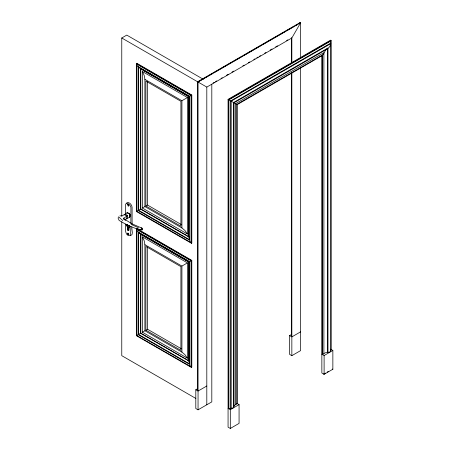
<?xml version="1.0" encoding="UTF-8"?>
<svg xmlns="http://www.w3.org/2000/svg" width="451" height="451" viewBox="0 0 451 451"><rect width="100%" height="100%" fill="white"/><g stroke="black" fill="none" stroke-linecap="round" stroke-linejoin="round"><path stroke-width="0.68" d="M130.863 226.323L130.627 235.54C124.532 237.164 125.158 227.118 125.581 224.029M130.875 223.521L130.925 207.392C130.435 205.38 128.625 203.018 126.336 203.311L125.57 204.404L125.575 214.219M128.281 230.354L128.93 230.36L128.963 227.535L128.631 230.562A0.727 0.417 60 0 1 128.321 230.562L127.65 229.773L127.385 226.656A1.917 1.105 60 0 1 127.12 226.199M118.247 217.461L118.139 218.256L119.132 220.438L126.816 224.835L131.991 227.022M138.147 66.506L138.147 210.476L189.674 240.22L189.86 241.702L191.049 242.604L191.049 95.46L136.771 64.121L136.676 64.786L137.527 66.263L189.674 96.255M138.147 231.848L138.147 334.659L189.674 364.408L189.86 365.891L191.049 366.793L191.049 260.802L136.771 229.463L136.676 230.128L137.527 231.6L189.674 261.591M124.437 219.936L126.63 218.853L126.77 215.961L124.098 214.637L122.266 215.916L119.881 215.854M126.77 218.543L127.616 218.194L127.639 215.522L125.254 214.084L124.448 214.659M132.836 227.372L136.467 228.736L141.964 229.925L141.964 228.144L131.957 223.809L123.777 218.741L123.467 218.104M188.766 96.779L140.554 68.941L139.635 67.751L138.553 67.21L138.553 210.239L189.268 239.52L189.335 238.308L188.766 236.922L188.766 96.779L189.386 96.418M188.766 262.116L140.554 234.283L139.635 233.094L138.553 232.553L138.553 334.428L189.268 363.703L189.335 362.497L188.766 361.104L188.766 262.116L189.386 261.76M141.124 227.924L141.964 228.144L142.02 228.899M127.616 218.194L129.753 217.252L129.871 214.259L127.227 212.63L125.107 214.264M129.753 217.252L129.871 214.259M127.734 213.126L128.963 213.165L129.927 214.36L130.26 215.713L129.386 216.61M126.956 224.547L126.985 225.861M142.059 229.412L141.964 229.925L140.131 229.373M300.597 57.316L300.597 22.826L300.118 22.55L299.425 23.148M330.741 349.649L331.085 349.446L331.085 40.427L228.539 99.632L228.539 408.651L228.888 408.454L228.888 99.834L330.741 41.03L331.085 40.427L330.611 40.15L228.065 99.355L228.065 427.148L230.314 428.45L239.069 423.399L239.069 404.626L236.82 403.324M228.888 408.454L231.154 408.228L231.154 101.142L330.352 43.871L330.803 43.087L330.741 41.03M141.964 228.144L141.964 229.925M298.906 23.672L299.171 23.356M127.092 224.367L126.697 225.432L127.47 227.067L127.503 229.976L128.332 230.686L128.563 227.704L129.127 227.496L129.352 226.56L128.963 225.472M126.686 202.989L127.34 202.46L128.293 202.499A9.059 5.232 60 0 1 130.249 203.626L131.574 205.318L132.098 207.285L132.098 224.108M123.946 219.637L123.737 218.228L127.639 215.522M129.572 216.604L129.961 216.226M126.917 212.883L127.802 212.878M330.352 43.871L330.504 44.762L329.873 46.34L328.824 47.676L325.74 49.948L323.091 54.644L236.775 104.384L236.854 404.04L234.108 405.567L233.686 407.349L233.049 407.952L231.154 408.228M121.764 216.198L121.764 37.985L126.77 35.099L203.305 79.286M136.399 63.473L136.771 63.258L191.799 95.026L191.799 243.038L191.421 243.252L136.399 211.485L136.399 63.473L191.421 95.24L191.799 95.026M142.026 69.505L140.554 68.941L140.554 209.084L188.766 236.922L189.014 96.632L182.305 92.754M300.118 22.55L197.572 81.755L197.572 390.775L197.921 390.577M197.859 81.919L201.58 79.844M202.713 79.117L204.529 78.062M205.746 77.363L207.071 76.676M208.17 75.965L210.121 74.911M211.203 74.212L212.562 73.502M213.633 72.808L218.047 70.333M219.09 69.657L231.222 62.655M232.44 61.95L237.564 59.07M237.897 58.799L240.614 57.305M240.93 57.051L242.148 56.347M243.36 55.648L246.105 54.137M246.393 53.894L248.54 52.728M248.817 52.496L251.59 50.969M251.85 50.743L257.081 47.8M257.312 47.592L261.557 45.139M262.77 44.44L274.907 37.433M275.375 37.236L277.331 36.035M278.425 35.477L280.364 34.282M280.866 34.067L282.794 32.884M283.916 32.309L285.827 31.13M287.039 30.431L288.251 29.727M289.407 29.14L293.714 26.575M295.535 25.527L296.747 24.828M187.436 234.035L184.938 230.478L181.916 227.947L181.916 100.731L187.436 97.546L142.386 71.54L142.386 208.029L187.436 234.035L187.436 97.546M189.572 96.311L191.049 95.46M213.114 83.012L214.326 82.307M215.544 81.608L216.756 80.904M221.007 78.451L222.225 77.752M226.475 75.294L228.296 74.24M231.944 72.137L233.765 71.089M242.875 65.829L244.092 65.124M248.343 62.672L249.555 61.967M253.812 59.515L255.024 58.81M256.844 57.762L258.062 57.057M259.274 56.358L260.492 55.659M264.743 53.201L265.96 52.502M270.211 50.044L272.032 48.996M275.674 46.887L277.5 45.839M286.611 40.579L287.823 39.874M121.764 37.985L206.806 87.082L291.842 37.985L300.597 22.826L198.051 82.031L198.051 409.824L195.802 408.521L195.802 389.749L197.549 388.739M228.065 99.355L237.192 104.626L322.228 55.529L322.645 54.808L322.645 354.204L322.228 354.441L322.228 55.529L321.856 55.315M136.399 211.485L138.147 210.476M138.553 210.239L140.808 208.943L140.808 68.8M142.386 208.029L144.901 206.575L144.901 79.359L144.219 75.48L142.386 71.54M145.904 206L180.919 226.216L180.919 101.306L145.904 81.09L145.904 206L147.528 205.058L181.336 224.581M136.399 228.815L136.771 228.601L191.799 260.368L191.799 367.221L191.421 367.441L136.399 335.674L136.399 228.815L191.421 260.582L191.799 260.368M187.436 358.218L184.938 354.666L181.916 352.135L181.916 266.067L187.436 262.888L142.386 236.882L142.386 332.212L187.436 358.218L187.436 262.888M189.572 261.653L191.049 260.802M136.399 335.674L138.147 334.659M138.553 334.428L140.808 333.126L140.808 234.137L140.554 333.272L189.014 360.963L189.014 261.975M142.386 332.212L144.901 330.763L144.901 244.701L144.219 240.817L142.386 236.882M145.904 330.183L180.919 350.399L180.919 266.648L145.904 246.432L145.904 330.183L147.528 329.247L181.336 348.764M136.676 335.516L191.049 366.793M300.597 67.171L300.597 350.619L291.842 355.67L289.593 354.373L289.593 335.6L291.34 334.591M206.806 385.994L198.051 391.051L195.802 389.749M300.597 331.846L291.842 336.903L289.593 335.6M198.051 409.824L211.807 401.88L211.807 84.196M236.775 403.78L237.192 403.538L237.192 104.626M322.645 354.204L323.643 354.058L323.897 353.483L325.74 352.665L329.873 352.051L330.803 350.698L330.803 43.087L230.703 100.877L230.703 408.488M228.065 408.38L230.314 409.677L239.069 404.626M321.856 354.227L324.106 355.529L332.861 350.472L332.861 369.245L324.106 374.302L321.856 373L321.856 56.02M323.733 374.082L325.481 373.073M327.234 372.064L328.401 371.387M128.541 205.927L128.247 205.898M130.751 235.535C134.06 234.565 131.021 229.159 132.098 226.915M128.806 227.631L129.02 227.603A1.917 1.105 60 0 0 129.358 227.36L129.527 226.34A1.917 1.105 60 0 0 129.341 225.703M136.467 228.736L138.823 229.226M128.789 213.498L129.927 214.36M138.513 227.727L131.1 224.389M330.803 350.698L330.871 349.728M128.118 206.011L128.879 205.735A0.987 0.569 60 0 0 128.259 204.495L127.605 204.461L127.52 205.092M138.553 67.21L189.268 96.486L189.268 239.52M143.249 70.209L145.075 71.264M146.299 71.968L150.572 74.438M151.79 75.142L153.622 76.196M154.84 76.901L156.063 77.606M157.281 78.311L164.604 82.539M165.827 83.243L173.15 87.471M174.368 88.176L181.082 92.049M144.901 79.359L181.916 100.731M144.901 206.575L181.916 227.947M140.808 208.943L189.014 236.775M191.799 243.038L136.771 211.271L136.771 64.121M138.553 232.553L189.268 261.828L189.268 363.703M142.634 235.196L143.858 235.901M145.075 236.606L149.349 239.069M151.181 240.129L152.399 240.834M153.622 241.539L160.945 245.767M162.163 246.471L182.914 258.451M184.132 259.156L188.405 261.619M330.611 349.175L332.861 350.472M144.901 244.701L181.916 266.067M332.483 369.031L332.861 369.245M144.901 330.763L181.916 352.135M140.808 333.126L189.014 360.963M195.869 398.458L121.764 355.67L121.764 221.836M118.562 216.779L122.785 220.59M127.78 234.075L127.656 233.669A0.767 0.44 60 0 1 127.943 233.223L128.253 233.33A0.767 0.44 60 0 1 128.715 234.041L128.541 234.605A0.767 0.44 60 0 1 127.937 234.323M123.737 218.228L123.957 218.831M129.386 214.163L129.865 215.533M127.729 224.587L127.994 226.943L128.107 226.594A1.218 0.705 60 0 0 128.118 225.376M125.575 219.124L125.575 220.528M327.973 352.332L327.973 47.986L233.533 102.512L233.533 406.858M327.488 352.609L327.488 48.832L234.018 102.794L234.018 406.577M324.106 355.529L324.106 374.302M323.897 353.483L323.897 52.643L235.523 103.662L235.523 404.502M291.842 62.604L291.842 37.985L291.47 37.771L291.47 63.089M291.842 73.152L291.842 355.67M291.47 72.938L291.47 336.683M230.314 409.677L230.314 428.45M206.806 87.082L206.806 404.767M191.421 95.24L191.421 243.252M191.421 260.582L191.421 367.441M147.528 81.558L147.528 205.058M147.528 246.9L147.528 329.247M136.771 229.463L136.771 335.454M127.656 204.996A0.767 0.44 60 0 1 127.678 204.765L128.253 204.658L128.715 205.368A0.767 0.44 60 0 1 128.676 205.819M129.127 225.274A1.917 1.105 60 0 1 129.24 225.489M128.879 234.413L128.321 234.802A1.02 0.592 60 0 1 127.537 233.86L127.509 233.291L128.056 233.054L128.879 234.413"/></g></svg>
